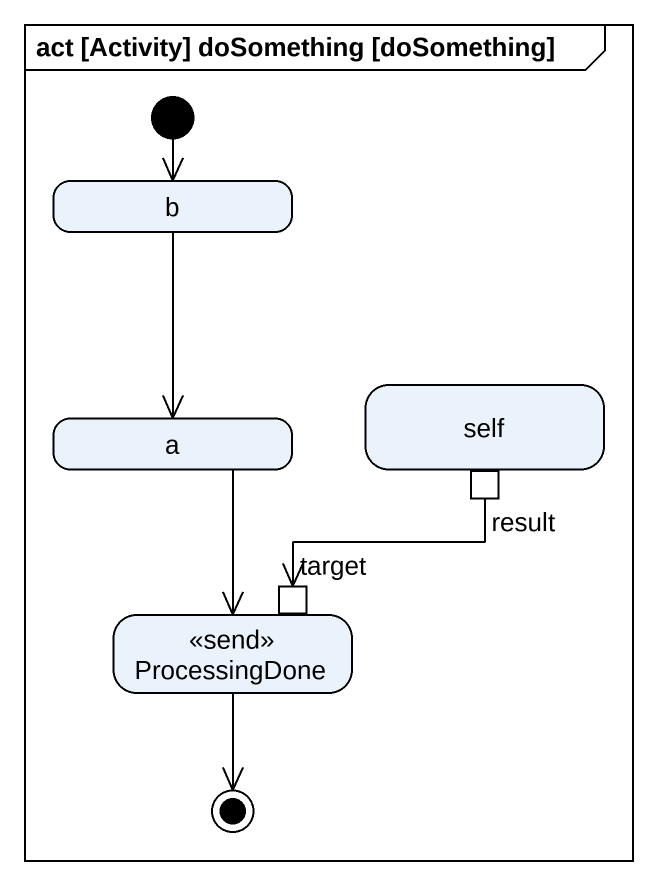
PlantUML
@startuml
mainframe act [Activity] doSomething [doSomething]
hide empty description
state b
state a
state self {
  state result <<outputPin>>
}
state ProcessingDone <<send>> {
  state target <<inputPin>>
}
[*] --> b
b --> a
a --> ProcessingDone
result --> target
ProcessingDone --> [*]
@enduml
